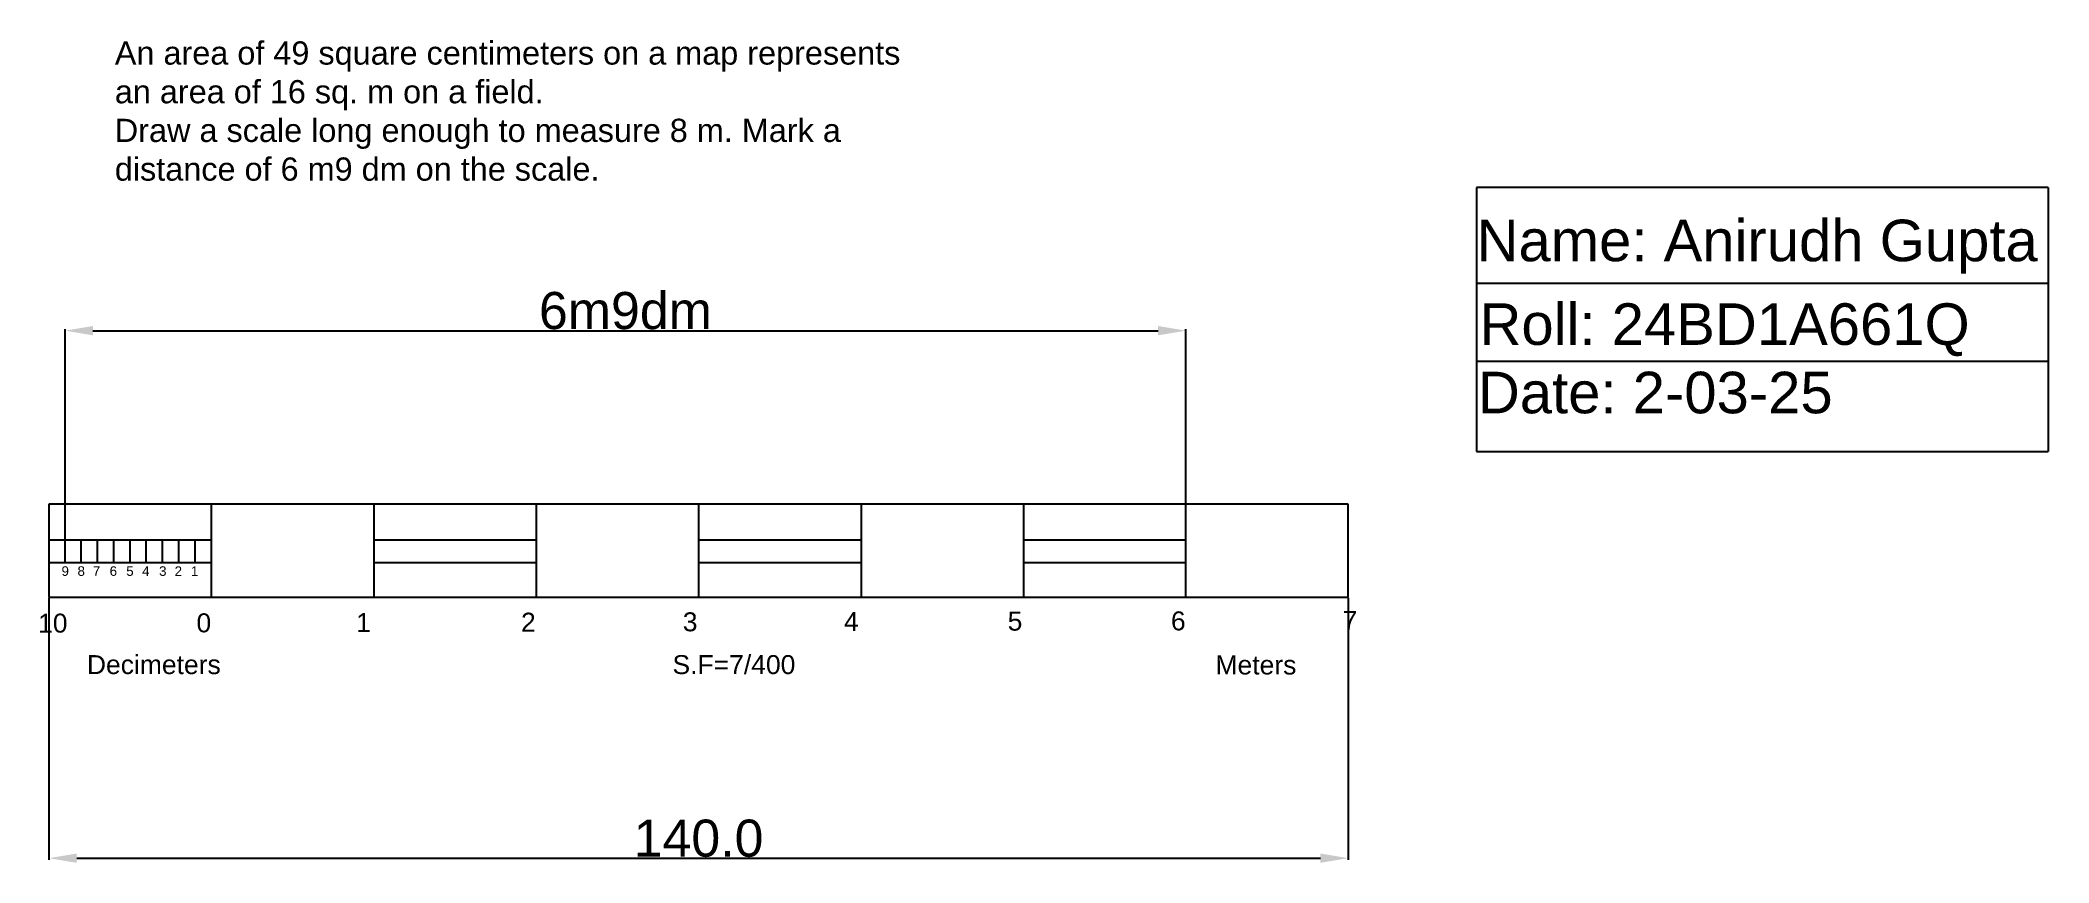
# Model space of a CAD drawing. Header units: millimetres. Extents: x 52 to 268, y 18 to 106.
import ezdxf

# ---------------------------------------------------------------- set-up
doc = ezdxf.new("R2010")
doc.units = ezdxf.units.MM
doc.header["$MEASUREMENT"] = 0
doc.header["$PDMODE"] = 1
doc.styles.get("Standard").update_dxf_attribs({"font": 'arial.ttf'})
doc.dimstyles.get("Standard").update_dxf_attribs({"dimtxt": 4, "dimasz": 3, "dimexe": 0.18, "dimexo": 0.0625, "dimgap": 0.09, "dimtad": 1, "dimdec": 1, "dimzin": 0, "dimdsep": 46, "dimtxsty": 'Standard', "dimcen": 0.09, "dimclrd": 6, "dimclre": 4, "dimadec": 0, "dimazin": 0, "dimtfac": 1, "dimtdec": 1, "dimtofl": 0, "dimtmove": 0, "dimatfit": 3, "dimfxl": 1, "dimtolj": 1, "dimtzin": 0, "dimarcsym": 1})

# ---------------------------------------------------------------- blocks, each defined once
blk = doc.blocks.new('*D10')
at = {"color": 4, "lineweight": -2, "transparency": 16777216}
for p, q in [((54.35, 50.19), (54.35, 75.29)), ((175.1, 50.19), (175.1, 75.29))]:
    blk.add_line(p, q, dxfattribs=at)
at = {"color": 6, "lineweight": -2, "transparency": 16777216}
blk.add_line((57.35, 75.11), (172.1, 75.11), dxfattribs=at)
at = {"color": 6, "transparency": 16777216}
for points in [[(57.35, 75.61), (57.35, 74.61), (54.35, 75.11)], [(172.1, 75.61), (172.1, 74.61), (175.1, 75.11)]]:
    blk.add_solid(points, dxfattribs=at)
at = {"layer": 'Defpoints', "color": 0, "transparency": 16777216}
for p in [(175.1, 75.11), (54.35, 50.13), (175.1, 50.13)]:
    blk.add_point(p, dxfattribs=at)
at = {"color": 0, "transparency": 16777216, "insert": (114.72, 77.25), "char_height": 4, "attachment_point": 5}
blk.add_mtext('\\A1;6m9dm', dxfattribs=at)
blk = doc.blocks.new('*D11')
at = {"color": 4, "lineweight": -2, "transparency": 16777216}
for p, q in [((52.6, 46.34), (52.6, 18.11)), ((192.6, 46.34), (192.6, 18.11))]:
    blk.add_line(p, q, dxfattribs=at)
at = {"color": 6, "lineweight": -2, "transparency": 16777216}
blk.add_line((55.6, 18.29), (189.6, 18.29), dxfattribs=at)
at = {"color": 6, "transparency": 16777216}
for points in [[(55.6, 18.79), (55.6, 17.79), (52.6, 18.29)], [(189.6, 18.79), (189.6, 17.79), (192.6, 18.29)]]:
    blk.add_solid(points, dxfattribs=at)
at = {"layer": 'Defpoints', "color": 0, "transparency": 16777216}
for p in [(52.6, 46.41), (192.6, 46.41), (192.6, 18.29)]:
    blk.add_point(p, dxfattribs=at)
at = {"color": 0, "transparency": 16777216, "insert": (122.6, 20.42), "char_height": 4, "attachment_point": 5}
blk.add_mtext('\\A1;140.0', dxfattribs=at)

msp = doc.modelspace()

# ---------------------------------------------------------------- linework, layer by layer
for p, q in [((206.42, 90.52), (206.42, 62.11)), ((268.01, 90.52), (206.42, 90.52)), ((268.01, 90.52), (268.01, 62.11)), ((206.42, 80.22), (268.07, 80.22)), ((206.42, 71.81), (268.01, 71.81)), ((206.42, 62.11), (268.01, 62.11)), ((192.6, 56.41), (52.6, 56.41)), ((52.6, 56.41), (52.6, 46.41)), ((70.1, 56.41), (70.1, 46.41)), ((87.6, 56.41), (87.6, 46.41)), ((105.1, 56.41), (105.1, 46.41)), ((122.6, 56.41), (122.6, 46.41)), ((140.1, 56.41), (140.1, 46.41)), ((157.6, 56.4), (157.6, 46.4)), ((175.1, 46.41), (175.1, 56.41)), ((192.6, 46.41), (192.6, 56.41)), ((52.6, 52.57), (70.1, 52.57)), ((54.35, 50.13), (54.35, 52.57)), ((56.1, 50.13), (56.1, 52.57)), ((57.85, 50.13), (57.85, 52.57)), ((59.6, 50.13), (59.6, 52.57)), ((61.35, 50.13), (61.35, 52.57)), ((63.1, 50.13), (63.1, 52.57)), ((64.85, 50.13), (64.85, 52.57)), ((66.6, 50.13), (66.6, 52.57)), ((68.35, 50.13), (68.35, 52.57)), ((87.6, 52.57), (105.1, 52.57)), ((122.6, 52.57), (140.1, 52.57)), ((157.6, 52.57), (175.1, 52.57)), ((52.6, 50.13), (70.1, 50.13)), ((87.6, 50.13), (105.1, 50.13)), ((122.6, 50.13), (140.1, 50.13)), ((157.6, 50.13), (175.1, 50.13)), ((52.6, 46.41), (192.6, 46.41))]:
    msp.add_line(p, q)
for p in [(54.35, 50.13), (56.1, 50.13), (57.85, 50.13), (59.6, 50.13), (61.35, 50.13), (63.1, 50.13), (64.85, 50.13), (66.6, 50.13), (68.35, 50.13), (70.1, 46.41), (87.6, 46.41), (105.1, 46.41), (122.6, 46.41), (140.1, 46.41), (157.6, 46.41), (175.1, 46.41)]:
    msp.add_point(p)

# ---------------------------------------------------------------- texts
for s, height, p in [('Name: Anirudh Gupta', 4.475, (206.42, 82.59)), ('Roll: 24BD1A661Q', 4.475, (206.73, 73.58)), ('Date: 2-03-25', 4.475, (206.56, 66.21)), ('9', 1.03, (53.97, 48.7)), ('8', 1.03, (55.69, 48.7)), ('7', 1.03, (57.34, 48.7)), ('6', 1.03, (59.15, 48.7)), ('5', 1.03, (60.94, 48.7)), ('4', 1.03, (62.65, 48.7)), ('3', 1.03, (64.48, 48.7)), ('2', 1.03, (66.15, 48.69)), ('1', 1.03, (67.91, 48.69)), ('10', 2.038, (51.45, 42.59)), ('0', 2.04, (68.51, 42.62)), ('1', 2.04, (85.71, 42.66)), ('2', 2.04, (103.47, 42.69)), ('3', 2.04, (120.9, 42.73)), ('4', 2.04, (138.26, 42.76)), ('5', 2.04, (155.9, 42.8)), ('6', 2.04, (173.49, 42.83)), ('7', 2.04, (191.98, 42.87)), ('Decimeters', 2.042, (56.7, 38.12)), ('S.F=7/400', 2.042, (119.79, 38.12)), ('Meters', 2.042, (178.29, 38.08))]:
    msp.add_text(s, height=height).set_placement(p)
at = {"insert": (59.71, 106.27), "char_height": 2.5, "attachment_point": 1}
msp.add_mtext_dynamic_manual_height_columns('An area of 49 square centimeters on a map represents an area of 16 sq. m on a field.\\PDraw a scale long enough to measure 8 m. Mark a distance of 6 m9 dm on the scale.', width=85.05, gutter_width=5.17, heights=[20.87], dxfattribs=at)

# ---------------------------------------------------------------- dimensions: what is measured, and where the dimension line sits
dim = msp.add_linear_dim(base=(175.1, 75.11), p1=(54.35, 50.13), p2=(175.1, 50.13), text='6m9dm', dimstyle='Standard')
dim.commit()
dim.dimension.update_dxf_attribs({"geometry": '*D10', "text_midpoint": (114.72, 77.25)})
dim = msp.add_linear_dim(base=(192.6, 18.29), p1=(52.6, 46.41), p2=(192.6, 46.41), dimstyle='Standard')
dim.commit()
dim.dimension.update_dxf_attribs({"geometry": '*D11', "text_midpoint": (122.6, 20.42)})

doc.saveas('drawing.dxf')
